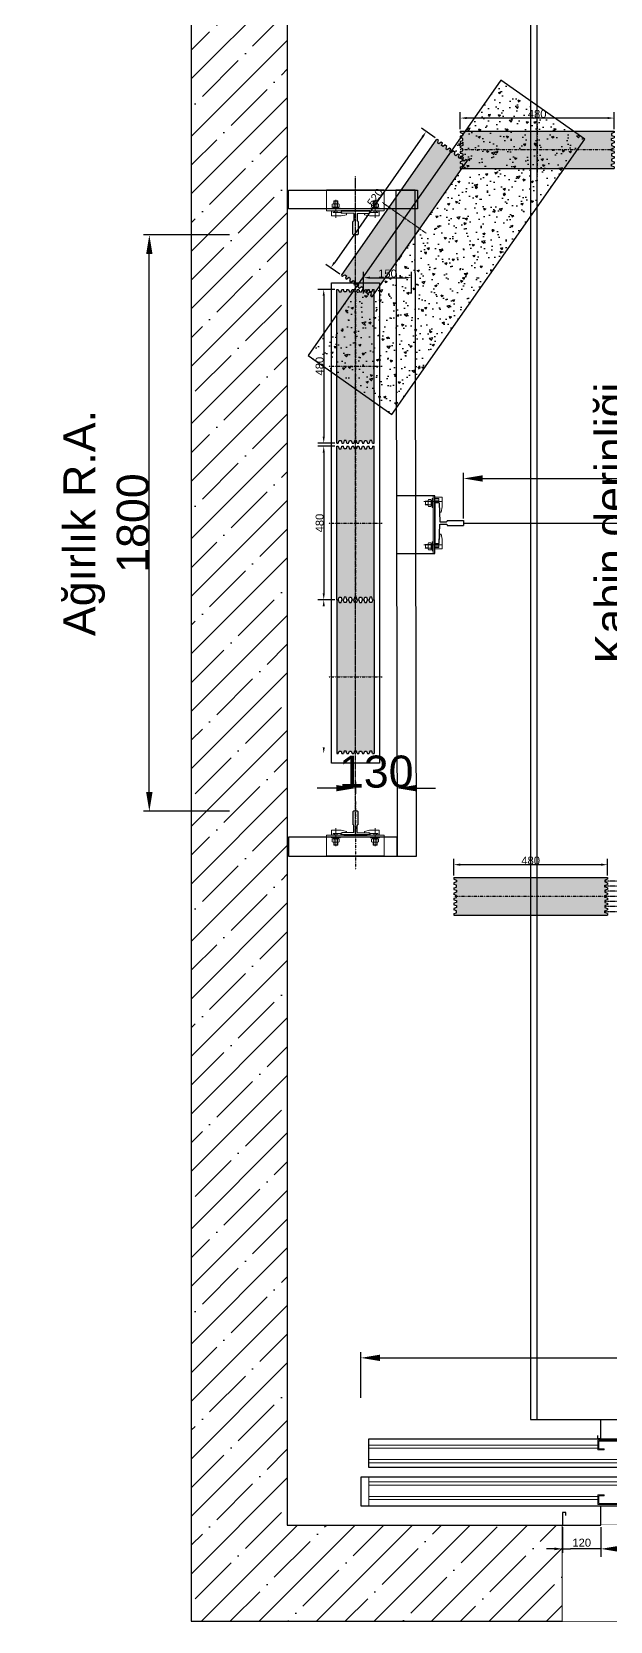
# Model space of a CAD drawing. Header units: millimetres. Extents: x 23871 to 31996, y -1102 to 6684.
# Drawn here: x 23871 to 25678, y -1102 to 3862 of the extents above; entities that cross this region are included whole.
import ezdxf

# ---------------------------------------------------------------- set-up
doc = ezdxf.new("R2010")
doc.units = ezdxf.units.MM
doc.set_wipeout_variables(frame=1)
doc.linetypes.add('CENTERX2', pattern=[4, 2.5, -0.5, 0.5, -0.5])
doc.linetypes.add('DASHDOT', pattern=[1, 0.5, -0.25, 0, -0.25])
doc.layers.add('DEV', color=2, linetype='Continuous', lineweight=15)
for name, color, linetype in [('KABİN', 7, 'Continuous'), ('RAY GRUBU', 4, 'Continuous'), ('TARAMA', 9, 'Continuous')]:
    doc.layers.add(name, color=color, linetype=linetype)
doc.styles.get("Standard").update_dxf_attribs({"font": 'arial.ttf'})
doc.dimstyles.new('DimStyleALP', dxfattribs={"dimscale": 20, "dimtxt": 2.5, "dimasz": 2.5, "dimexe": 1.25, "dimexo": 0.625, "dimtad": 1, "dimdsep": 46, "dimtxsty": 'Standard', "dimcen": 2.5, "dimclrd": 60, "dimclre": 60, "dimadec": 0, "dimazin": 0, "dimtfac": 1, "dimtofl": 0, "dimtmove": 0, "dimatfit": 3, "dimfxl": 1, "dimarcsym": 0})
doc.dimstyles.new('DimStyleALPx0.5', dxfattribs={"dimscale": 10, "dimtxt": 2.5, "dimasz": 2.5, "dimexe": 1.25, "dimexo": 0.625, "dimtad": 1, "dimdsep": 46, "dimtxsty": 'Standard', "dimcen": 2.5, "dimclrd": 60, "dimclre": 60, "dimadec": 0, "dimazin": 0, "dimtfac": 1, "dimtofl": 0, "dimtmove": 0, "dimatfit": 3, "dimfxl": 1, "dimarcsym": 0})
doc.dimstyles.new('Ölçülendirme Büyük', dxfattribs={"dimscale": 100, "dimtxt": 1, "dimasz": 0.6, "dimexe": 0.18, "dimexo": 0.0625, "dimgap": 0, "dimtad": 1, "dimdec": 0, "dimrnd": 1, "dimzin": 0, "dimdsep": 46, "dimtxsty": 'Standard', "dimcen": 0.18, "dimclrd": 60, "dimclre": 60, "dimclrt": 256, "dimadec": 0, "dimazin": 0, "dimtfac": 1, "dimtdec": 0, "dimtix": 1, "dimtofl": 0, "dimtmove": 0, "dimatfit": 3, "dimfxlon": 1, "dimtolj": 1, "dimtzin": 0, "dimarcsym": 1})
doc.dimstyles.new('Ölçülendirme Çok Küçük', dxfattribs={"dimscale": 100, "dimtxt": 0.25, "dimasz": 0.2, "dimexe": 0.18, "dimexo": 0.0625, "dimgap": 0, "dimtad": 1, "dimdec": 0, "dimrnd": 1, "dimzin": 0, "dimdsep": 46, "dimtxsty": 'Standard', "dimcen": 0.09, "dimclrd": 60, "dimclre": 60, "dimclrt": 256, "dimadec": 0, "dimazin": 0, "dimtfac": 1, "dimtdec": 0, "dimtix": 1, "dimtofl": 0, "dimtmove": 0, "dimatfit": 3, "dimfxl": 1.25, "dimtolj": 1, "dimtzin": 0, "dimarcsym": 0})
pattern_1 = [(0, (0, 0), (0, 5.334), [7.625, -0.375]), (0, (0, 2.25), (0, 5.334), [7.625, -0.375]), (0, (2, 2.667), (0, 5.334), [3.625, -0.375]), (0, (2, 4.917), (0, 5.334), [3.625, -0.375]), (90, (0, 0), (-8, 5e-16), [2.25, -3.084]), (90, (-0.375, 0), (-8, 5e-16), [2.25, -3.084]), (90, (2, 2.667), (-4, 2e-16), [2.25, -3.084]), (90, (1.625, 2.667), (-4, 2e-16), [2.25, -3.084])]

# ---------------------------------------------------------------- blocks, each defined once
blk = doc.blocks.new('A$C4E6C41BF')
at = {"color": 4, "linetype": 'ByBlock'}
for p, q in [((12.7, 127), (0, 127)), ((12.7, 127), (15.7, 67.5)), ((12.7, 0), (15.7, 59.5)), ((15.7, 67.5), (36.1, 67.5)), ((15.7, 59.5), (36.1, 59.5)), ((38.1, 71.4), (38.1, 69.5)), ((38.1, 71.4), (88.9, 71.4)), ((38.1, 57.5), (38.1, 55.6)), ((38.1, 55.6), (88.9, 55.6)), ((88.9, 71.4), (88.9, 55.6)), ((0, 0), (12.7, 0))]:
    blk.add_line(p, q, dxfattribs=at)
blk.add_lwpolyline([(0, 127), (0, 0)], dxfattribs=at)
for centre, start, end in [((36.1, 69.5), 270, 0), ((36.1, 57.5), 0, 90)]:
    blk.add_arc(centre, 2, start, end, dxfattribs=at)
blk = doc.blocks.new('127 ray')
blk.add_lwpolyline([(8371.7, -27088.7), (8491.7, -27088.7), (8491.7, -26908.7), (8371.7, -26908.7)], close=True)
at = {"layer": 'DEV', "color": 0}
for p, q in [((8371.7, -27088.7), (8371.7, -26908.7)), ((8377.7, -27088.7), (8377.7, -26908.7))]:
    blk.add_line(p, q, dxfattribs=at)
at = {"layer": 'KABİN', "lineweight": 20}
for p, q in [((8349.2, -26953.4), (8349.2, -26923.2)), ((8349.2, -26923.2), (8371.7, -26923.2)), ((8352.7, -26969.4), (8349.2, -26953.4)), ((8349.9, -26936.2), (8406.3, -26936.2)), ((8356.7, -26969.4), (8357.6, -26952.5)), ((8358.4, -26952.5), (8357.6, -26952.5)), ((8358.4, -26952.5), (8359.2, -26927.6)), ((8359.2, -26927.6), (8371.7, -26927.6)), ((8359.2, -26932), (8371.7, -26932)), ((8359.2, -26940.4), (8371.7, -26940.4)), ((8380.2, -26917.1), (8377.7, -26917.1)), ((8380.2, -26945), (8377.7, -26945)), ((8380.2, -26917.1), (8380.2, -26931)), ((8383.2, -26922.8), (8380.2, -26922.8)), ((8380.2, -26929.1), (8383.2, -26932.5)), ((8380.2, -26929.8), (8383.2, -26933.2)), ((8380.2, -26945), (8380.2, -26931)), ((8383.2, -26939.3), (8380.2, -26939.3)), ((8383.2, -26922.8), (8383.2, -26931)), ((8383.2, -26939.3), (8383.2, -26931)), ((8384.3, -26920.1), (8392.2, -26920.1)), ((8384.3, -26925.6), (8392.2, -26925.6)), ((8384.3, -26936.5), (8392.2, -26936.5)), ((8384.3, -26942), (8392.2, -26942)), ((8393.3, -26922.8), (8393.3, -26931)), ((8401.7, -26925), (8393.3, -26925)), ((8402.7, -26926), (8393.3, -26926)), ((8393.3, -26939.3), (8393.3, -26931)), ((8402.7, -26936), (8393.3, -26936)), ((8401.7, -26937), (8393.3, -26937)), ((8401.7, -26925), (8401.7, -26931)), ((8402.7, -26926), (8401.7, -26925)), ((8401.7, -26937), (8401.7, -26931)), ((8402.7, -26936), (8401.7, -26937)), ((8356.7, -26969.4), (8352.7, -26969.4)), ((8352.7, -27038.3), (8349.2, -27054.4)), ((8349.2, -27054.4), (8349.2, -27084.5)), ((8356.7, -27038.3), (8352.7, -27038.3)), ((8356.7, -27038.3), (8357.6, -27055.2)), ((8358.4, -27055.2), (8357.6, -27055.2)), ((8358.4, -27055.3), (8359.2, -27080.1)), ((8380.2, -27052.4), (8377.7, -27052.4)), ((8380.2, -27052.4), (8380.2, -27066.3)), ((8384.3, -27055.4), (8392.2, -27055.4)), ((8349.2, -27084.5), (8371.7, -27084.5)), ((8349.9, -27071.5), (8406.3, -27071.5)), ((8359.2, -27067.4), (8371.7, -27067.4)), ((8359.2, -27075.8), (8371.7, -27075.8)), ((8359.2, -27080.1), (8371.7, -27080.1)), ((8380.2, -27080.3), (8377.7, -27080.3)), ((8383.2, -27058.1), (8380.2, -27058.1)), ((8380.2, -27067.6), (8383.2, -27064.1)), ((8380.2, -27068.3), (8383.2, -27064.9)), ((8380.2, -27080.3), (8380.2, -27066.3)), ((8383.2, -27074.6), (8380.2, -27074.6)), ((8383.2, -27058.1), (8383.2, -27066.3)), ((8383.2, -27074.6), (8383.2, -27066.3)), ((8384.3, -27060.9), (8392.2, -27060.9)), ((8384.3, -27071.8), (8392.2, -27071.8)), ((8384.3, -27077.3), (8392.2, -27077.3)), ((8393.3, -27058.1), (8393.3, -27066.3)), ((8401.7, -27060.3), (8393.3, -27060.3)), ((8402.7, -27061.3), (8393.3, -27061.3)), ((8393.3, -27074.6), (8393.3, -27066.3)), ((8402.7, -27071.3), (8393.3, -27071.3)), ((8401.7, -27072.3), (8393.3, -27072.3)), ((8402.7, -27061.3), (8401.7, -27060.3)), ((8401.7, -27060.3), (8401.7, -27066.3)), ((8401.7, -27072.3), (8401.7, -27066.3)), ((8402.7, -27071.3), (8401.7, -27072.3))]:
    blk.add_line(p, q, dxfattribs=at)
for centre, radius, start, end in [((8387.2, -26922.8), 3.93, 135.7033, 224.2967), ((8397.3, -26931), 14, 156.9925, 203.0075), ((8387.2, -26939.3), 3.93, 135.7033, 224.2967), ((8389.4, -26922.8), 3.93, 315.7033, 44.2967), ((8379.3, -26931), 14, 336.9925, 23.0075), ((8389.4, -26939.3), 3.93, 315.7033, 44.2967), ((8387.2, -27058.1), 3.93, 135.7033, 224.2967), ((8389.4, -27058.1), 3.93, 315.7033, 44.2967), ((8397.3, -27066.3), 14, 156.9925, 203.0075), ((8387.2, -27074.6), 3.93, 135.7033, 224.2967), ((8379.3, -27066.3), 14, 336.9925, 23.0075), ((8389.4, -27074.6), 3.93, 315.7033, 44.2967)]:
    blk.add_arc(centre, radius, start, end, dxfattribs=at)
at = {"layer": 'RAY GRUBU'}
for p, q in [((8371.7, -27043.7), (8371.7, -26953.7)), ((8371.7, -26962.6), (8371.7, -27034.8))]:
    blk.add_line(p, q, dxfattribs=at)
at = {"linetype": 'ByBlock', "extrusion": (0, 0, -1), "xscale": -1, "zscale": -1, "rotation": 180}
blk.add_blockref('A$C4E6C41BF', (-8371.7, -26940.4), dxfattribs=at)
blk = doc.blocks.new('A$C546F089F')
at = {"linetype": 'ByBlock'}
blk.add_line((170.3, 180), (170.3, 0), dxfattribs=at)
at = {"color": 252, "linetype": 'DASHDOT'}
blk.add_line((0, 90), (213.7, 90), dxfattribs=at)
at = {"layer": 'DEV', "color": 0}
for p, q in [((105.3, 180), (105.3, 0)), ((170.3, 180), (105.3, 180)), ((111.3, 180), (111.3, 0)), ((170.3, 0), (105.3, 0))]:
    blk.add_line(p, q, dxfattribs=at)
at = {"layer": 'KABİN', "lineweight": 20}
for p, q in [((83.5, 151.3), (139.9, 151.3)), ((89.8, 134.2), (89.8, 164.4)), ((89.8, 164.4), (105.3, 164.4)), ((99.8, 135), (99.8, 159.9)), ((99.8, 159.9), (105.3, 159.9)), ((99.8, 155.6), (105.3, 155.6)), ((113.8, 165.3), (111.3, 165.3)), ((113.8, 165.3), (113.8, 151.3)), ((116.8, 159.6), (113.8, 159.6)), ((113.8, 153.3), (116.8, 149.9)), ((113.8, 152.6), (116.8, 149.1)), ((113.8, 137.4), (113.8, 151.3)), ((116.8, 159.6), (116.8, 151.3)), ((116.8, 143.1), (116.8, 151.3)), ((117.9, 162.3), (125.8, 162.3)), ((117.9, 156.8), (125.8, 156.8)), ((126.9, 159.6), (126.9, 151.3)), ((135.3, 157.3), (126.9, 157.3)), ((136.3, 156.3), (126.9, 156.3)), ((126.9, 143.1), (126.9, 151.3)), ((135.3, 157.3), (135.3, 151.3)), ((136.3, 156.3), (135.3, 157.3)), ((135.3, 145.3), (135.3, 151.3)), ((136.3, 151.3), (136.3, 156.3)), ((136.3, 151.3), (136.3, 146.3)), ((93.3, 118.2), (89.8, 134.2)), ((97.3, 118.2), (93.3, 118.2)), ((97.3, 118.2), (98.2, 135)), ((99.8, 135), (98.2, 135)), ((99.8, 147.2), (105.3, 147.2)), ((113.8, 137.4), (111.3, 137.4)), ((116.8, 143.1), (113.8, 143.1)), ((117.9, 145.9), (125.8, 145.9)), ((117.9, 140.4), (125.8, 140.4)), ((136.3, 146.3), (126.9, 146.3)), ((135.3, 145.3), (126.9, 145.3)), ((136.3, 146.3), (135.3, 145.3)), ((93.3, 61.8), (89.8, 45.8)), ((97.3, 61.8), (93.3, 61.8)), ((97.3, 61.8), (98.2, 45)), ((83.5, 28.7), (139.9, 28.7)), ((89.8, 45.8), (89.8, 15.6)), ((89.8, 15.6), (105.3, 15.6)), ((99.8, 45), (98.2, 45)), ((99.8, 45), (99.8, 20.1)), ((99.8, 32.8), (105.3, 32.8)), ((99.8, 24.4), (105.3, 24.4)), ((99.8, 20.1), (105.3, 20.1)), ((113.8, 42.6), (111.3, 42.6)), ((113.8, 14.7), (111.3, 14.7)), ((113.8, 42.6), (113.8, 28.7)), ((116.8, 36.9), (113.8, 36.9)), ((113.8, 27.4), (116.8, 30.9)), ((113.8, 26.7), (116.8, 30.1)), ((113.8, 14.7), (113.8, 28.7)), ((116.8, 20.4), (113.8, 20.4)), ((116.8, 36.9), (116.8, 28.7)), ((116.8, 20.4), (116.8, 28.7)), ((117.9, 39.6), (125.8, 39.6)), ((117.9, 34.1), (125.8, 34.1)), ((117.9, 23.2), (125.8, 23.2)), ((117.9, 17.7), (125.8, 17.7)), ((126.9, 36.9), (126.9, 28.7)), ((135.3, 34.7), (126.9, 34.7)), ((136.3, 33.7), (126.9, 33.7)), ((126.9, 20.4), (126.9, 28.7)), ((136.3, 23.7), (126.9, 23.7)), ((135.3, 22.7), (126.9, 22.7)), ((136.3, 33.7), (135.3, 34.7)), ((135.3, 34.7), (135.3, 28.7)), ((135.3, 22.7), (135.3, 28.7)), ((136.3, 23.7), (135.3, 22.7)), ((136.3, 28.7), (136.3, 33.7)), ((136.3, 28.7), (136.3, 23.7))]:
    blk.add_line(p, q, dxfattribs=at)
for centre, radius, start, end in [((120.8, 159.6), 3.93, 135.7033, 224.2967), ((130.9, 151.3), 14, 156.9925, 203.0075), ((123, 159.6), 3.93, 315.7033, 44.2967), ((112.9, 151.3), 14, 336.9925, 23.0075), ((120.8, 143.1), 3.93, 135.7033, 224.2967), ((123, 143.1), 3.93, 315.7033, 44.2967), ((120.8, 36.9), 3.93, 135.7033, 224.2967), ((130.9, 28.7), 14, 156.9925, 203.0075), ((120.8, 20.4), 3.93, 135.7033, 224.2967), ((123, 36.9), 3.93, 315.7033, 44.2967), ((112.9, 28.7), 14, 336.9925, 23.0075), ((123, 20.4), 3.93, 315.7033, 44.2967)]:
    blk.add_arc(centre, radius, start, end, dxfattribs=at)
at = {"layer": 'RAY GRUBU'}
for p, q in [((97.3, 95), (98.1, 132)), ((100.3, 135), (105.3, 135)), ((104.3, 135), (104.3, 45)), ((105.3, 135), (105.3, 45)), ((105.3, 53.9), (105.3, 126.1)), ((30.3, 96), (30.3, 84)), ((72.3, 98), (32.3, 98)), ((32.3, 82), (72.3, 82)), ((97.3, 95), (75.3, 95)), ((97.3, 85), (75.3, 85)), ((97.3, 85), (98.1, 48)), ((105.3, 45), (100.3, 45))]:
    blk.add_line(p, q, dxfattribs=at)
for centre, radius, start, end in [((100.7, 132.3), 2.7, 98.4586, 187.8013), ((32.3, 96), 2, 90, 180), ((32.3, 84), 2, 180, 270), ((75.3, 98), 3, 180, 270), ((75.3, 82), 3, 90, 180), ((100.7, 47.7), 2.7, 172.1987, 261.5414)]:
    blk.add_arc(centre, radius, start, end, dxfattribs=at)
blk = doc.blocks.new('*D104')
at = {"color": 60, "linetype": 'ByBlock', "lineweight": -2, "transparency": 16777216}
for p, q in [((24488.4, 3227.6), (24220.4, 3227.6)), ((24238.4, 1487.5), (24238.4, 3167.6)), ((24488.4, 1427.5), (24220.4, 1427.5))]:
    blk.add_line(p, q, dxfattribs=at)
at = {"color": 60, "linetype": 'ByBlock', "transparency": 16777216}
for points in [[(24228.4, 3167.6), (24248.4, 3167.6), (24238.4, 3227.6)], [(24228.4, 1487.5), (24248.4, 1487.5), (24238.4, 1427.5)]]:
    blk.add_solid(points, dxfattribs=at)
at = {"layer": 'DEFPOINTS', "color": 0, "linetype": 'ByBlock', "transparency": 16777216}
for p in [(24238.4, 3227.6), (24882.1, 3227.6), (24878.1, 1427.5)]:
    blk.add_point(p, dxfattribs=at)
at = {"linetype": 'ByBlock', "transparency": 16777216, "insert": (24104, 2327.5), "char_height": 100, "attachment_point": 5, "rotation": 90}
blk.add_mtext('\\A1;Ağırlık R.A.\\P1800', dxfattribs=at)
blk = doc.blocks.new('*D105')
at = {"color": 60, "linetype": 'ByBlock', "lineweight": -2, "transparency": 16777216}
for p, q in [((24907.1, 3044.2), (24907.1, 3111.9)), ((24927.1, 3093.9), (25037.1, 3093.9)), ((25057.1, 3044.2), (25057.1, 3111.9))]:
    blk.add_line(p, q, dxfattribs=at)
at = {"color": 60, "linetype": 'ByBlock', "transparency": 16777216}
for points in [[(24927.1, 3097.2), (24927.1, 3090.6), (24907.1, 3093.9)], [(25037.1, 3097.2), (25037.1, 3090.6), (25057.1, 3093.9)]]:
    blk.add_solid(points, dxfattribs=at)
at = {"layer": 'DEFPOINTS', "color": 0, "linetype": 'ByBlock', "transparency": 16777216}
for p in [(25057.1, 3093.9), (24907.1, 3038), (25057.1, 3038)]:
    blk.add_point(p, dxfattribs=at)
at = {"linetype": 'ByBlock', "transparency": 16777216, "insert": (24982.1, 3106.7), "char_height": 25, "attachment_point": 5}
blk.add_mtext('\\A1;150', dxfattribs=at)
blk = doc.blocks.new('*D6')
at = {"color": 60, "linetype": 'ByBlock', "lineweight": -2, "transparency": 16777216}
for p, q in [((-14093.7, -20572.1), (-14093.7, -20519.9)), ((-13593.7, -20537.9), (-14073.7, -20537.9)), ((-13573.7, -20572.1), (-13573.7, -20519.9))]:
    blk.add_line(p, q, dxfattribs=at)
at = {"color": 60, "linetype": 'ByBlock', "transparency": 16777216}
for points in [[(-14073.7, -20534.5), (-14073.7, -20541.2), (-14093.7, -20537.9)], [(-13593.7, -20534.5), (-13593.7, -20541.2), (-13573.7, -20537.9)]]:
    blk.add_solid(points, dxfattribs=at)
at = {"layer": 'DEFPOINTS', "color": 0, "linetype": 'ByBlock', "transparency": 16777216}
for p in [(-14093.7, -20537.9), (-14093.7, -20578.4), (-13573.7, -20578.4)]:
    blk.add_point(p, dxfattribs=at)
at = {"linetype": 'ByBlock', "transparency": 16777216, "insert": (-13833.7, -20525.1), "char_height": 25, "attachment_point": 5}
blk.add_mtext('\\A1;520', dxfattribs=at)
blk = doc.blocks.new('*D15')
at = {"color": 60, "linetype": 'ByBlock', "lineweight": -2, "transparency": 16777216}
for p, q in [((67.1, 480), (14.9, 480)), ((32.9, 460), (32.9, 20)), ((67.1, 0), (14.9, 0))]:
    blk.add_line(p, q, dxfattribs=at)
at = {"color": 60, "linetype": 'ByBlock', "transparency": 16777216}
for points in [[(29.5, 460), (36.2, 460), (32.9, 480)], [(29.5, 20), (36.2, 20), (32.9, 0)]]:
    blk.add_solid(points, dxfattribs=at)
at = {"layer": 'DEFPOINTS', "color": 0, "linetype": 'ByBlock', "transparency": 16777216}
for p in [(73.4, 480), (32.9, 0), (73.4, 0)]:
    blk.add_point(p, dxfattribs=at)
at = {"linetype": 'ByBlock', "transparency": 16777216, "insert": (20.1, 240), "char_height": 25, "attachment_point": 5, "rotation": 90}
blk.add_mtext('\\A1;480', dxfattribs=at)
blk = doc.blocks.new('*D16')
at = {"color": 60, "linetype": 'ByBlock', "lineweight": -2, "transparency": 16777216}
for p, q in [((67.1, 480), (14.9, 480)), ((32.9, 460), (32.9, 20)), ((67.1, 0), (14.9, 0))]:
    blk.add_line(p, q, dxfattribs=at)
at = {"color": 60, "linetype": 'ByBlock', "transparency": 16777216}
for points in [[(29.5, 460), (36.2, 460), (32.9, 480)], [(29.5, 20), (36.2, 20), (32.9, 0)]]:
    blk.add_solid(points, dxfattribs=at)
at = {"layer": 'DEFPOINTS', "color": 0, "linetype": 'ByBlock', "transparency": 16777216}
for p in [(73.4, 480), (32.9, 0), (73.4, 0)]:
    blk.add_point(p, dxfattribs=at)
at = {"linetype": 'ByBlock', "transparency": 16777216, "insert": (20.1, 240), "char_height": 25, "attachment_point": 5, "rotation": 90}
blk.add_mtext('\\A1;480', dxfattribs=at)
blk = doc.blocks.new('*D113')
at = {"color": 60, "linetype": 'ByBlock', "lineweight": -2, "transparency": 16777216}
for p, q in [((25219.2, 2341.7), (25219.2, 2484.8)), ((28879.2, 2341.7), (28879.2, 2484.8)), ((25279.2, 2466.8), (28819.2, 2466.8))]:
    blk.add_line(p, q, dxfattribs=at)
at = {"color": 60, "transparency": 16777216}
for points in [[(25279.2, 2476.8), (25279.2, 2456.8), (25219.2, 2466.8)], [(28819.2, 2476.8), (28819.2, 2456.8), (28879.2, 2466.8)]]:
    blk.add_solid(points, dxfattribs=at)
at = {"layer": 'DEFPOINTS', "color": 0, "transparency": 16777216}
for p in [(28879.2, 2466.8), (25219.2, 2335.5), (28879.2, 2335.5)]:
    blk.add_point(p, dxfattribs=at)
at = {"transparency": 16777216, "insert": (27049.2, 2601.3), "char_height": 100, "attachment_point": 5}
blk.add_mtext('\\A1;Ray arası \\P3660', dxfattribs=at)
blk = doc.blocks.new('*D115')
at = {"color": 60, "linetype": 'ByBlock', "lineweight": -2, "transparency": 16777216}
for p, q in [((24822.1, 1499.5), (24762.1, 1499.5)), ((24882.1, 1518.9), (24882.1, 1481.5)), ((25012, 1519.2), (25012, 1481.5)), ((25072, 1499.5), (25132, 1499.5))]:
    blk.add_line(p, q, dxfattribs=at)
at = {"color": 60, "transparency": 16777216}
for points in [[(24822.1, 1509.5), (24822.1, 1489.5), (24882.1, 1499.5)], [(25072, 1509.5), (25072, 1489.5), (25012, 1499.5)]]:
    blk.add_solid(points, dxfattribs=at)
at = {"layer": 'DEFPOINTS', "color": 0, "transparency": 16777216}
for p in [(24882.1, 1525.1), (25012, 1525.4), (25012, 1499.5)]:
    blk.add_point(p, dxfattribs=at)
at = {"transparency": 16777216, "insert": (24947, 1550.6), "char_height": 100, "attachment_point": 5}
blk.add_mtext('\\A1;130', dxfattribs=at)
blk = doc.blocks.new('*D122')
at = {"color": 60, "linetype": 'ByBlock', "lineweight": -2, "transparency": 16777216}
for p, q in [((25648.7, -815), (25648.7, -901.5)), ((28448.7, -815), (28448.7, -901.5)), ((28398.7, -876.5), (25698.7, -876.5))]:
    blk.add_line(p, q, dxfattribs=at)
at = {"color": 60, "transparency": 16777216}
for points in [[(25698.7, -868.1), (25698.7, -884.8), (25648.7, -876.5)], [(28398.7, -868.1), (28398.7, -884.8), (28448.7, -876.5)]]:
    blk.add_solid(points, dxfattribs=at)
at = {"layer": 'DEFPOINTS', "color": 0, "transparency": 16777216}
for p in [(25648.7, -802.5), (28448.7, -802.5), (25648.7, -876.5)]:
    blk.add_point(p, dxfattribs=at)
at = {"color": 0, "transparency": 16777216, "insert": (27048.7, -831.6), "char_height": 50, "attachment_point": 5}
blk.add_mtext('Kapı G/Y = 2800/2000', dxfattribs=at)
blk = doc.blocks.new('*D123')
at = {"color": 60, "linetype": 'ByBlock', "lineweight": -2, "transparency": 16777216}
for p, q in [((25528.7, -808.7), (25528.7, -889)), ((25648.7, -808.7), (25648.7, -889)), ((25528.7, -876.5), (25553.7, -876.5)), ((25623.7, -876.5), (25553.7, -876.5)), ((25648.7, -876.5), (25623.7, -876.5))]:
    blk.add_line(p, q, dxfattribs=at)
at = {"color": 60, "lineweight": -2, "transparency": 16777216}
for p, q in [((25503.7, -876.5), (25478.7, -876.5)), ((25673.7, -876.5), (25698.7, -876.5))]:
    blk.add_line(p, q, dxfattribs=at)
at = {"color": 60, "transparency": 16777216}
for points in [[(25503.7, -872.3), (25503.7, -880.6), (25528.7, -876.5)], [(25673.7, -872.3), (25673.7, -880.6), (25648.7, -876.5)]]:
    blk.add_solid(points, dxfattribs=at)
at = {"layer": 'DEFPOINTS', "color": 0, "transparency": 16777216}
for p in [(25528.7, -802.5), (25648.7, -802.5), (25528.7, -876.5)]:
    blk.add_point(p, dxfattribs=at)
at = {"color": 0, "transparency": 16777216, "insert": (25588.7, -857.4), "char_height": 25, "attachment_point": 5}
blk.add_mtext('120', dxfattribs=at)
blk = doc.blocks.new('*D125')
at = {"color": 60, "linetype": 'ByBlock', "lineweight": -2, "transparency": 16777216}
for p, q in [((24898.7, -404.9), (24898.7, -261.9)), ((24958.7, -279.9), (29138.7, -279.9)), ((29198.7, -404.9), (29198.7, -261.9))]:
    blk.add_line(p, q, dxfattribs=at)
at = {"color": 60, "linetype": 'ByBlock', "transparency": 16777216}
for points in [[(24958.7, -269.9), (24958.7, -289.9), (24898.7, -279.9)], [(29138.7, -269.9), (29138.7, -289.9), (29198.7, -279.9)]]:
    blk.add_solid(points, dxfattribs=at)
at = {"layer": 'DEFPOINTS', "color": 0, "linetype": 'ByBlock', "transparency": 16777216}
for p in [(29198.7, -279.9), (24898.7, -652.5), (29198.7, -652.5)]:
    blk.add_point(p, dxfattribs=at)
at = {"linetype": 'ByBlock', "transparency": 16777216, "insert": (27048.7, -228.8), "char_height": 100, "attachment_point": 5}
blk.add_mtext('\\A1;4300', dxfattribs=at)
blk = doc.blocks.new('*D129')
at = {"color": 60, "linetype": 'ByBlock', "lineweight": -2, "transparency": 16777216}
for p, q in [((25878.4, 5127.5), (25916.3, 5127.5)), ((25898.3, 5067.5), (25898.3, -412.5)), ((25878.4, -472.5), (25916.3, -472.5))]:
    blk.add_line(p, q, dxfattribs=at)
at = {"color": 60, "transparency": 16777216}
for points in [[(25888.3, 5067.5), (25908.3, 5067.5), (25898.3, 5127.5)], [(25888.3, -412.5), (25908.3, -412.5), (25898.3, -472.5)]]:
    blk.add_solid(points, dxfattribs=at)
at = {"layer": 'DEFPOINTS', "color": 0, "transparency": 16777216}
for p in [(25872.1, 5127.5), (25872.1, -472.5), (25898.3, -472.5)]:
    blk.add_point(p, dxfattribs=at)
at = {"transparency": 16777216, "insert": (25763.9, 2327.5), "char_height": 100, "attachment_point": 5, "rotation": 90}
blk.add_mtext('\\A1;Kabin derinliği\\P5600', dxfattribs=at)
blk = doc.blocks.new('A$C0A1A4F48')
at = {"color": 8, "linetype": 'DASHDOT'}
for p, q in [((260, 167), (260, 0)), ((520, 83.5), (0, 83.5))]:
    blk.add_line(p, q, dxfattribs=at)
at = {"color": 4}
blk.add_line((0, 142), (520, 142), dxfattribs=at)
at = {"layer": 'TARAMA', "color": 4}
for p, q in [((0, 142), (0, 137)), ((0, 137), (8, 134.5)), ((8, 128.5), (0, 126)), ((0, 126), (0, 121)), ((8, 118.5), (0, 121)), ((0, 110), (8, 112.5)), ((0, 110), (0, 105)), ((0, 105), (8, 102.5)), ((8, 134.5), (8, 128.5)), ((8, 112.5), (8, 118.5)), ((8, 102.5), (8, 96.5)), ((520, 137), (512, 134.5)), ((512, 134.5), (512, 128.5)), ((512, 128.5), (520, 126)), ((512, 118.5), (520, 121)), ((512, 112.5), (512, 118.5)), ((520, 110), (512, 112.5)), ((520, 105), (512, 102.5)), ((512, 102.5), (512, 96.5)), ((520, 142), (520, 137)), ((520, 126), (520, 121)), ((520, 110), (520, 105)), ((8, 96.5), (0, 94)), ((0, 94), (0, 89)), ((8, 86.5), (0, 89)), ((0, 78), (8, 80.5)), ((0, 78), (0, 73)), ((0, 73), (8, 70.5)), ((8, 64.5), (0, 62)), ((0, 62), (0, 57)), ((0, 62), (0, 57)), ((0, 57), (8, 54.5)), ((8, 80.5), (8, 86.5)), ((8, 70.5), (8, 64.5)), ((8, 54.5), (8, 48.5)), ((512, 96.5), (520, 94)), ((512, 86.5), (520, 89)), ((512, 80.5), (512, 86.5)), ((520, 78), (512, 80.5)), ((520, 73), (512, 70.5)), ((512, 70.5), (512, 64.5)), ((512, 64.5), (520, 62)), ((520, 57), (512, 54.5)), ((512, 54.5), (512, 48.5)), ((520, 94), (520, 89)), ((520, 78), (520, 73)), ((520, 62), (520, 57)), ((8, 48.5), (0, 46)), ((0, 46), (0, 41)), ((8, 38.5), (0, 41)), ((0, 30), (8, 32.5)), ((0, 30), (0, 25)), ((0, 30), (0, 25)), ((0, 25), (520, 25)), ((8, 32.5), (8, 38.5)), ((512, 48.5), (520, 46)), ((512, 38.5), (520, 41)), ((512, 32.5), (512, 38.5)), ((520, 30), (512, 32.5)), ((520, 46), (520, 41)), ((520, 30), (520, 25))]:
    blk.add_line(p, q, dxfattribs=at)
at = {"linetype": 'ByBlock'}
dim = blk.add_linear_dim(base=(0, 182.5), p1=(520, 142), p2=(0, 142), angle=180, dimstyle='Ölçülendirme Çok Küçük', dxfattribs=at)
dim.commit()
dim.dimension.update_dxf_attribs({"geometry": '*D6', "text_midpoint": (260, 195.3), "insert": (14093.7, 20720.4)})
blk = doc.blocks.new('A$C6ADD6775')
at = {"linetype": 'ByBlock'}
blk.add_blockref('A$C0A1A4F48', (0, 0), dxfattribs=at)
blk = doc.blocks.new('A$C1FA10598')
at = {"linetype": 'ByBlock', "true_color": 0x636466}
h = blk.add_hatch(dxfattribs=at)
h.set_pattern_fill('AR-CONC', color=251, scale=10)
h.set_pattern_definition([(50, (0, 0), (71.726, -6.2752), [7.5, -82.5]), (355, (0, 0), (-13.875, 75.219), [6, -66]), (100.4514, (5.98, -0.52), (57.851, 68.944), [6.374, -70.114]), (46.184, (0, 20), (106.724, -16.552), [11.25, -123.75]), (96.636, (8.89, 18.62), (93.466, 97.412), [9.561, -105.171]), (351.184, (0, 20), (93.466, 97.412), [9, -99]), (21, (10, 15), (59.6907, -40.262), [7.5, -82.5]), (326, (10, 15), (24.3315, 72.515), [6, -66]), (71.4514, (14.974, 11.645), (84.0222, 32.253), [6.374, -70.114]), (37.5, (0, 0), (1.216, 33.2894), [0, -65.2, 0, -67, 0, -66.25]), (7.5, (0, 0), (26.307, 39.4412), [0, -38.2, 0, -63.7, 0, -25.25]), (327.5, (-22.3, 0), (53.38224, -2.2555), [0, -25, 0, -78, 0, -103.5]), (317.5, (-32.3, 0), (58.3186, 10.0105), [0, -32.5, 0, -51.8, 0, -73.5])])
h.paths.add_polyline_path([(451.9, 1050), (131.9, 1050), (131.9, 777), (134.9, 777), (137.4, 785), (142.4, 785), (144.9, 777), (150.9, 777), (153.4, 785), (158.4, 785), (160.9, 777), (166.9, 777), (169.4, 785), (174.4, 785), (176.9, 777), (182.9, 777), (185.4, 785), (190.4, 785), (190.4, 265), (185.4, 265), (182.9, 273), (176.9, 273), (174.4, 265), (169.4, 265), (166.9, 273), (160.9, 273), (158.4, 265), (153.4, 265), (150.9, 273), (144.9, 273), (142.4, 265), (137.4, 265), (134.9, 273), (131.9, 273), (131.9, 265), (131.9, 0), (451.9, 0)])
at = {"linetype": 'ByBlock'}
h = blk.add_hatch(dxfattribs=at)
h.set_pattern_fill('AR-BRELM', color=4)
h.set_pattern_definition(pattern_1)
h.paths.add_polyline_path([(190.4, 785), (185.4, 785), (182.9, 777), (176.9, 777), (174.4, 785), (169.4, 785), (166.9, 777), (160.9, 777), (158.4, 785), (153.4, 785), (150.9, 777), (144.9, 777), (142.4, 785), (137.4, 785), (134.9, 777), (131.9, 777), (131.9, 525), (190.4, 525)])
h.paths.add_polyline_path([(131.9, 777), (128.9, 777), (126.4, 785), (121.4, 785), (118.9, 777), (112.9, 777), (110.4, 785), (105.4, 785), (102.9, 777), (96.9, 777), (94.4, 785), (89.4, 785), (86.9, 777), (80.9, 777), (78.4, 785), (73.4, 785), (73.4, 525), (131.9, 525)])
h.paths.add_polyline_path([(131.9, 525), (73.4, 525), (73.4, 265), (78.4, 265), (80.9, 273), (86.9, 273), (89.4, 265), (94.4, 265), (96.9, 273), (102.9, 273), (105.4, 265), (110.4, 265), (112.9, 273), (118.9, 273), (121.4, 265), (126.4, 265), (128.9, 273), (131.9, 273)])
h.paths.add_polyline_path([(190.4, 525), (131.9, 525), (131.9, 273), (134.9, 273), (137.4, 265), (142.4, 265), (144.9, 273), (150.9, 273), (153.4, 265), (158.4, 265), (160.9, 273), (166.9, 273), (169.4, 265), (174.4, 265), (176.9, 273), (182.9, 273), (185.4, 265), (190.4, 265)])
blk.add_lwpolyline([(131.9, 0), (451.9, 0), (451.9, 1050), (131.9, 1050)], close=True, dxfattribs=at)
at = {"linetype": 'ByBlock', "rotation": 90}
blk.add_blockref('A$C6ADD6775', (215.4, 265), dxfattribs=at)
blk = doc.blocks.new('A$C4D813021')
at = {"linetype": 'ByBlock', "true_color": 0xf8f6b0}
h = blk.add_hatch(dxfattribs=at)
h.set_pattern_fill('AR-BRELM', color=51)
h.set_pattern_definition(pattern_1)
h.paths.add_polyline_path([(190.4, 480), (185.4, 480), (182.9, 472), (176.9, 472), (174.4, 480), (169.4, 480), (166.9, 472), (160.9, 472), (158.4, 480), (153.4, 480), (150.9, 472), (144.9, 472), (142.4, 480), (137.4, 480), (134.9, 472), (131.9, 472), (131.9, 240), (190.4, 240)])
h.paths.add_polyline_path([(131.9, 472), (128.9, 472), (126.4, 480), (121.4, 480), (118.9, 472), (112.9, 472), (110.4, 480), (105.4, 480), (102.9, 472), (96.9, 472), (94.4, 480), (89.4, 480), (86.9, 472), (80.9, 472), (78.4, 480), (73.4, 480), (73.4, 240), (131.9, 240)])
h.paths.add_polyline_path([(131.9, 240), (73.4, 240), (73.4, 0), (78.4, 0), (80.9, 8), (86.9, 8), (89.4, 0), (94.4, 0), (96.9, 8), (102.9, 8), (105.4, 0), (110.4, 0), (112.9, 8), (118.9, 8), (121.4, 0), (126.4, 0), (128.9, 8), (131.9, 8)])
h.paths.add_polyline_path([(190.4, 240), (131.9, 240), (131.9, 8), (134.9, 8), (137.4, 0), (142.4, 0), (144.9, 8), (150.9, 8), (153.4, 0), (158.4, 0), (160.9, 8), (166.9, 8), (169.4, 0), (174.4, 0), (176.9, 8), (182.9, 8), (185.4, 0), (190.4, 0)])
at = {"color": 51, "true_color": 0xf8f6b0}
blk.add_line((73.4, 0), (73.4, 480), dxfattribs=at)
at = {"color": 8, "linetype": 'DASHDOT'}
for p, q in [((131.9, 480), (131.9, 0)), ((48.4, 240), (215.4, 240))]:
    blk.add_line(p, q, dxfattribs=at)
at = {"layer": 'TARAMA', "color": 51, "true_color": 0xf8f6b0}
for p, q in [((73.4, 480), (78.4, 480)), ((78.4, 480), (80.9, 472)), ((80.9, 472), (86.9, 472)), ((86.9, 472), (89.4, 480)), ((89.4, 480), (94.4, 480)), ((96.9, 472), (94.4, 480)), ((102.9, 472), (96.9, 472)), ((105.4, 480), (102.9, 472)), ((105.4, 480), (110.4, 480)), ((110.4, 480), (112.9, 472)), ((112.9, 472), (118.9, 472)), ((118.9, 472), (121.4, 480)), ((121.4, 480), (126.4, 480)), ((128.9, 472), (126.4, 480)), ((134.9, 472), (128.9, 472)), ((137.4, 480), (134.9, 472)), ((137.4, 480), (142.4, 480)), ((142.4, 480), (144.9, 472)), ((144.9, 472), (150.9, 472)), ((150.9, 472), (153.4, 480)), ((153.4, 480), (158.4, 480)), ((158.4, 480), (160.9, 472)), ((160.9, 472), (166.9, 472)), ((166.9, 472), (169.4, 480)), ((169.4, 480), (174.4, 480)), ((176.9, 472), (174.4, 480)), ((182.9, 472), (176.9, 472)), ((185.4, 480), (182.9, 472)), ((185.4, 480), (190.4, 480)), ((190.4, 0), (190.4, 480)), ((78.4, 0), (80.9, 8)), ((80.9, 8), (86.9, 8)), ((86.9, 8), (89.4, 0)), ((96.9, 8), (94.4, 0)), ((102.9, 8), (96.9, 8)), ((105.4, 0), (102.9, 8)), ((110.4, 0), (112.9, 8)), ((112.9, 8), (118.9, 8)), ((118.9, 8), (121.4, 0)), ((128.9, 8), (126.4, 0)), ((134.9, 8), (128.9, 8)), ((137.4, 0), (134.9, 8)), ((142.4, 0), (144.9, 8)), ((144.9, 8), (150.9, 8)), ((150.9, 8), (153.4, 0)), ((158.4, 0), (160.9, 8)), ((160.9, 8), (166.9, 8)), ((166.9, 8), (169.4, 0)), ((176.9, 8), (174.4, 0)), ((182.9, 8), (176.9, 8)), ((185.4, 0), (182.9, 8)), ((73.4, 0), (78.4, 0)), ((89.4, 0), (94.4, 0)), ((105.4, 0), (110.4, 0)), ((121.4, 0), (126.4, 0)), ((137.4, 0), (142.4, 0)), ((153.4, 0), (158.4, 0)), ((153.4, 0), (158.4, 0)), ((169.4, 0), (174.4, 0)), ((185.4, 0), (190.4, 0)), ((185.4, 0), (190.4, 0))]:
    blk.add_line(p, q, dxfattribs=at)
at = {"linetype": 'ByBlock'}
dim = blk.add_linear_dim(base=(32.9, 0), p1=(73.4, 480), p2=(73.4, 0), angle=270, dimstyle='Ölçülendirme Çok Küçük', dxfattribs=at)
dim.commit()
dim.dimension.update_dxf_attribs({"geometry": '*D15', "text_midpoint": (20.1, 240)})
blk = doc.blocks.new('A$C7AA13910')
at = {"linetype": 'ByBlock', "true_color": 0x58ba48}
h = blk.add_hatch(dxfattribs=at)
h.set_pattern_fill('AR-BRELM', color=85)
h.set_pattern_definition(pattern_1)
h.paths.add_polyline_path([(190.4, 480), (185.4, 480), (182.9, 472), (176.9, 472), (174.4, 480), (169.4, 480), (166.9, 472), (160.9, 472), (158.4, 480), (153.4, 480), (150.9, 472), (144.9, 472), (142.4, 480), (137.4, 480), (134.9, 472), (131.9, 472), (131.9, 240), (190.4, 240)])
h.paths.add_polyline_path([(131.9, 472), (128.9, 472), (126.4, 480), (121.4, 480), (118.9, 472), (112.9, 472), (110.4, 480), (105.4, 480), (102.9, 472), (96.9, 472), (94.4, 480), (89.4, 480), (86.9, 472), (80.9, 472), (78.4, 480), (73.4, 480), (73.4, 240), (131.9, 240)])
h.paths.add_polyline_path([(131.9, 240), (73.4, 240), (73.4, 0), (78.4, 0), (80.9, 8), (86.9, 8), (89.4, 0), (94.4, 0), (96.9, 8), (102.9, 8), (105.4, 0), (110.4, 0), (112.9, 8), (118.9, 8), (121.4, 0), (126.4, 0), (128.9, 8), (131.9, 8)])
h.paths.add_polyline_path([(190.4, 240), (131.9, 240), (131.9, 8), (134.9, 8), (137.4, 0), (142.4, 0), (144.9, 8), (150.9, 8), (153.4, 0), (158.4, 0), (160.9, 8), (166.9, 8), (169.4, 0), (174.4, 0), (176.9, 8), (182.9, 8), (185.4, 0), (190.4, 0)])
at = {"color": 3}
blk.add_line((73.4, 0), (73.4, 480), dxfattribs=at)
at = {"color": 8, "linetype": 'DASHDOT'}
for p, q in [((131.9, 480), (131.9, 0)), ((48.4, 240), (215.4, 240))]:
    blk.add_line(p, q, dxfattribs=at)
at = {"layer": 'TARAMA', "color": 3}
for p, q in [((73.4, 480), (78.4, 480)), ((78.4, 480), (80.9, 472)), ((80.9, 472), (86.9, 472)), ((86.9, 472), (89.4, 480)), ((89.4, 480), (94.4, 480)), ((96.9, 472), (94.4, 480)), ((102.9, 472), (96.9, 472)), ((105.4, 480), (102.9, 472)), ((105.4, 480), (110.4, 480)), ((110.4, 480), (112.9, 472)), ((112.9, 472), (118.9, 472)), ((118.9, 472), (121.4, 480)), ((121.4, 480), (126.4, 480)), ((128.9, 472), (126.4, 480)), ((134.9, 472), (128.9, 472)), ((137.4, 480), (134.9, 472)), ((137.4, 480), (142.4, 480)), ((142.4, 480), (144.9, 472)), ((144.9, 472), (150.9, 472)), ((150.9, 472), (153.4, 480)), ((153.4, 480), (158.4, 480)), ((158.4, 480), (160.9, 472)), ((160.9, 472), (166.9, 472)), ((166.9, 472), (169.4, 480)), ((169.4, 480), (174.4, 480)), ((176.9, 472), (174.4, 480)), ((182.9, 472), (176.9, 472)), ((185.4, 480), (182.9, 472)), ((185.4, 480), (190.4, 480)), ((190.4, 0), (190.4, 480)), ((73.4, 0), (78.4, 0)), ((78.4, 0), (80.9, 8)), ((80.9, 8), (86.9, 8)), ((86.9, 8), (89.4, 0)), ((89.4, 0), (94.4, 0)), ((96.9, 8), (94.4, 0)), ((102.9, 8), (96.9, 8)), ((105.4, 0), (102.9, 8)), ((105.4, 0), (110.4, 0)), ((110.4, 0), (112.9, 8)), ((112.9, 8), (118.9, 8)), ((118.9, 8), (121.4, 0)), ((121.4, 0), (126.4, 0)), ((128.9, 8), (126.4, 0)), ((134.9, 8), (128.9, 8)), ((137.4, 0), (134.9, 8)), ((137.4, 0), (142.4, 0)), ((142.4, 0), (144.9, 8)), ((144.9, 8), (150.9, 8)), ((150.9, 8), (153.4, 0)), ((153.4, 0), (158.4, 0)), ((153.4, 0), (158.4, 0)), ((158.4, 0), (160.9, 8)), ((160.9, 8), (166.9, 8)), ((166.9, 8), (169.4, 0)), ((169.4, 0), (174.4, 0)), ((176.9, 8), (174.4, 0)), ((182.9, 8), (176.9, 8)), ((185.4, 0), (182.9, 8)), ((185.4, 0), (190.4, 0)), ((185.4, 0), (190.4, 0))]:
    blk.add_line(p, q, dxfattribs=at)
at = {"linetype": 'ByBlock'}
dim = blk.add_linear_dim(base=(32.9, 0), p1=(73.4, 480), p2=(73.4, 0), angle=270, dimstyle='Ölçülendirme Çok Küçük', dxfattribs=at)
dim.commit()
dim.dimension.update_dxf_attribs({"geometry": '*D16', "text_midpoint": (20.1, 240)})

msp = doc.modelspace()

# ---------------------------------------------------------------- hatches: boundary and pattern name
at = {"linetype": 'ByBlock', "true_color": 0x636466}
h = msp.add_hatch(dxfattribs=at)
h.set_pattern_fill('ANSI35', color=251, scale=20)
h.paths.add_polyline_path([(24369.216, -1102.461), (29569.216, -1102.461), (29569.216, 5757.539), (24369.216, 5757.539)])
h.paths.add_polyline_path([(24669.216, -802.461), (29269.216, -802.461), (29269.216, 5457.539), (24669.216, 5457.539)], flags=16)

# ---------------------------------------------------------------- linework, layer by layer
at = {"color": 251, "linetype": 'CENTERX2', "true_color": 0x636466}
for p, q in [((24882.068, 1346.468), (24882.093, 3406.675)), ((28557.555, 1209.504), (25661.216, 1209.504)), ((28557.555, 1193.504), (25661.216, 1193.504)), ((28557.555, 1177.504), (25661.216, 1177.504)), ((28557.555, 1161.504), (25661.216, 1161.504)), ((28557.555, 1145.504), (25661.216, 1145.504)), ((28557.555, 1129.504), (25661.216, 1129.504)), ((28557.555, 1113.504), (25661.216, 1113.504))]:
    msp.add_line(p, q, dxfattribs=at)
msp.add_line((25219.216, 2327.539), (28879.216, 2327.539))
at = {"color": 7, "linetype": 'Continuous'}
for p, q in [((25648.717, -532.461), (25648.717, -472.461)), ((24923.717, -622.461), (24923.717, -532.461)), ((24923.717, -532.461), (27048.717, -532.461)), ((25638.717, -532.461), (25638.717, -522.461)), ((25648.717, -532.461), (25638.717, -532.461)), ((27063.717, -622.461), (24923.717, -622.461)), ((27063.717, -652.461), (24898.717, -652.461)), ((24898.717, -652.461), (24898.717, -742.461)), ((24898.717, -742.461), (27048.717, -742.461)), ((25538.717, -762.461), (25528.717, -762.461)), ((25538.717, -772.461), (25538.717, -762.461))]:
    msp.add_line(p, q, dxfattribs=at)
at = {"color": 3, "linetype": 'Continuous', "lineweight": 20}
for p, q in [((26358.717, -537.461), (25638.717, -537.461)), ((25638.717, -537.461), (25638.717, -567.461)), ((26355.717, -540.461), (25641.717, -540.461)), ((25641.717, -540.461), (25641.717, -564.461)), ((25638.717, -567.461), (25658.717, -567.461)), ((25641.717, -564.461), (25658.717, -564.461)), ((25658.717, -567.461), (25658.717, -564.461)), ((25638.717, -737.461), (25638.717, -707.461)), ((25638.717, -707.461), (25658.717, -707.461)), ((26358.717, -737.461), (25638.717, -737.461)), ((25641.717, -734.461), (25641.717, -710.461)), ((25641.717, -710.461), (25658.717, -710.461)), ((26355.717, -734.461), (25641.717, -734.461)), ((25658.717, -707.461), (25658.717, -710.461))]:
    msp.add_line(p, q, dxfattribs=at)
at = {"color": 251, "linetype": 'Continuous', "lineweight": 5, "true_color": 0x636466}
for p, q in [((24923.717, -552.461), (25638.717, -552.461)), ((24923.717, -562.461), (25638.717, -562.461)), ((26338.717, -597.461), (24923.717, -597.461)), ((26338.717, -607.461), (24923.717, -607.461)), ((24923.717, -652.461), (24923.717, -742.461)), ((24923.717, -667.461), (26338.717, -667.461)), ((26338.717, -677.461), (24923.717, -677.461)), ((24923.717, -712.461), (25638.717, -712.461)), ((25638.717, -722.461), (24923.717, -722.461))]:
    msp.add_line(p, q, dxfattribs=at)
for points in [[(24369.216, -1102.461), (29569.216, -1102.461), (29569.216, 5757.539), (24369.216, 5757.539)], [(24669.216, -802.461), (29269.216, -802.461), (29269.216, 5457.539), (24669.216, 5457.539)], [(28668.717, -472.461), (28668.717, 5127.539), (25428.717, 5127.539), (25428.717, -472.461)], [(28648.717, -472.461), (28648.717, 5127.539), (25448.717, 5127.539), (25448.717, -472.461)], [(25528.717, -802.461), (28568.717, -802.461), (28568.717, -1102.461), (25528.717, -1102.461)]]:
    msp.add_lwpolyline(points, close=True)
at = {"linetype": 'ByBlock'}
for points in [[(24672.531, 3367.706), (25075.934, 3367.699), (25075.934, 3308.699), (24672.531, 3308.706)], [(25012.531, 1287.47), (25072.531, 1287.47), (25068.101, 3367.701), (25008.101, 3367.701)], [(24672.531, 1287.463), (25012.406, 1287.47), (25012.406, 1346.47), (24672.531, 1346.463)]]:
    msp.add_lwpolyline(points, close=True, dxfattribs=at)
at = {"color": 175, "linetype": 'ByBlock', "true_color": 0x4554a5}
msp.add_lwpolyline([(24807.093, 3077.626), (24957.093, 3077.626), (24957.093, 1577.463), (24807.093, 1577.463)], close=True, dxfattribs=at)

# ---------------------------------------------------------------- block references
at = {"linetype": 'ByBlock'}
for name, p, rotation in [('A$C1FA10598', (24625.898, 2926.119), 324.9999999999999), ('A$C4D813021', (25209.555, 3625.395), 270), ('127 ray', (33502.042, -24676.319), 180), ('A$C546F089F', (24792.093, 1457.796), 270.0000000000081), ('A$C4D813021', (25189.216, 1293.395), 270)]:
    msp.add_blockref(name, p, dxfattribs=dict(at, rotation=rotation))
at = {"linetype": 'ByBlock', "xscale": -1}
for name, p, rotation in [('A$C546F089F', (24792.093, 3197.374), 270), ('A$C4D813021', (24750.202, 2087.545), 180)]:
    msp.add_blockref(name, p, dxfattribs=dict(at, rotation=rotation))
at = {"linetype": 'ByBlock'}
for name, p in [('A$C4D813021', (24750.202, 2577.545)), ('A$C7AA13910', (24750.202, 2087.545))]:
    msp.add_blockref(name, p, dxfattribs=at)

# ---------------------------------------------------------------- dimensions: what is measured, and where the dimension line sits
dim = msp.add_linear_dim(base=(25898.282, -472.461), p1=(25872.128, 5127.539), p2=(25872.128, -472.461), angle=90, text='Kabin derinliği\\P<>', dimstyle='Ölçülendirme Büyük')
dim.commit()
dim.dimension.update_dxf_attribs({"geometry": '*D129', "text_midpoint": (25763.891, 2327.539)})
dim = msp.add_linear_dim(base=(24238.352, 3227.626), p1=(24878.086, 1427.463), p2=(24882.093, 3227.626), angle=270, text='Ağırlık R.A.\\P<>', dimstyle='Ölçülendirme Büyük', dxfattribs=at)
dim.commit()
dim.dimension.update_dxf_attribs({"geometry": '*D104', "text_midpoint": (24238.352, 2327.545), "dimtype": 160})
dim = msp.add_linear_dim(base=(25057.093, 3093.916), p1=(24907.093, 3037.95), p2=(25057.093, 3037.95), dimstyle='Ölçülendirme Çok Küçük', override={"dimfxl": 5, "dimarcsym": 1}, dxfattribs=at)
dim.commit()
dim.dimension.update_dxf_attribs({"geometry": '*D105', "text_midpoint": (24982.093, 3093.916), "dimtype": 160})
dim = msp.add_linear_dim(base=(28879.216, 2466.832), p1=(25219.216, 2335.479), p2=(28879.216, 2335.479), text='Ray arası \\P<>', dimstyle='Ölçülendirme Büyük')
dim.commit()
dim.dimension.update_dxf_attribs({"geometry": '*D113', "text_midpoint": (27049.216, 2601.257)})
dim = msp.add_linear_dim(base=(25012.024, 1499.499), p1=(24882.071, 1525.143), p2=(25012.024, 1525.42), dimstyle='Ölçülendirme Büyük')
dim.commit()
dim.dimension.update_dxf_attribs({"geometry": '*D115', "text_midpoint": (24947.048, 1550.591)})
dim = msp.add_linear_dim(base=(29198.717, -279.851), p1=(24898.717, -652.461), p2=(29198.717, -652.461), dimstyle='Ölçülendirme Büyük', override={"dimfxl": 1.25}, dxfattribs=at)
dim.commit()
dim.dimension.update_dxf_attribs({"geometry": '*D125', "text_midpoint": (27048.717, -228.76)})

# ---------------------------------------------------------------- next in the draw order: wipeouts: each hides what was drawn before it
msp.add_wipeout([(25528.717, -802.461), (28568.717, -802.461), (28568.717, -1102.461), (25528.717, -1102.461)])

# ---------------------------------------------------------------- next in the draw order: linework, layer by layer
at = {"color": 7, "linetype": 'Continuous'}
for p, q in [((25648.717, -802.461), (25648.717, -742.461)), ((25528.717, -762.461), (25528.717, -802.461)), ((25528.717, -802.461), (25648.717, -802.461))]:
    msp.add_line(p, q, dxfattribs=at)

# ---------------------------------------------------------------- next in the draw order: dimensions: what is measured, and where the dimension line sits
dim = msp.add_linear_dim(base=(25648.717, -876.461), p1=(28448.717, -802.461), p2=(25648.717, -802.461), text='Kapı G/Y = <>/2000', dimstyle='DimStyleALP')
dim.commit()
dim.dimension.update_dxf_attribs({"geometry": '*D122', "text_midpoint": (27048.717, -831.594)})
dim = msp.add_linear_dim(base=(25528.717, -876.461), p1=(25648.717, -802.461), p2=(25528.717, -802.461), dimstyle='DimStyleALPx0.5')
dim.commit()
dim.dimension.update_dxf_attribs({"geometry": '*D123', "text_midpoint": (25588.717, -857.447)})

doc.saveas('drawing.dxf')
